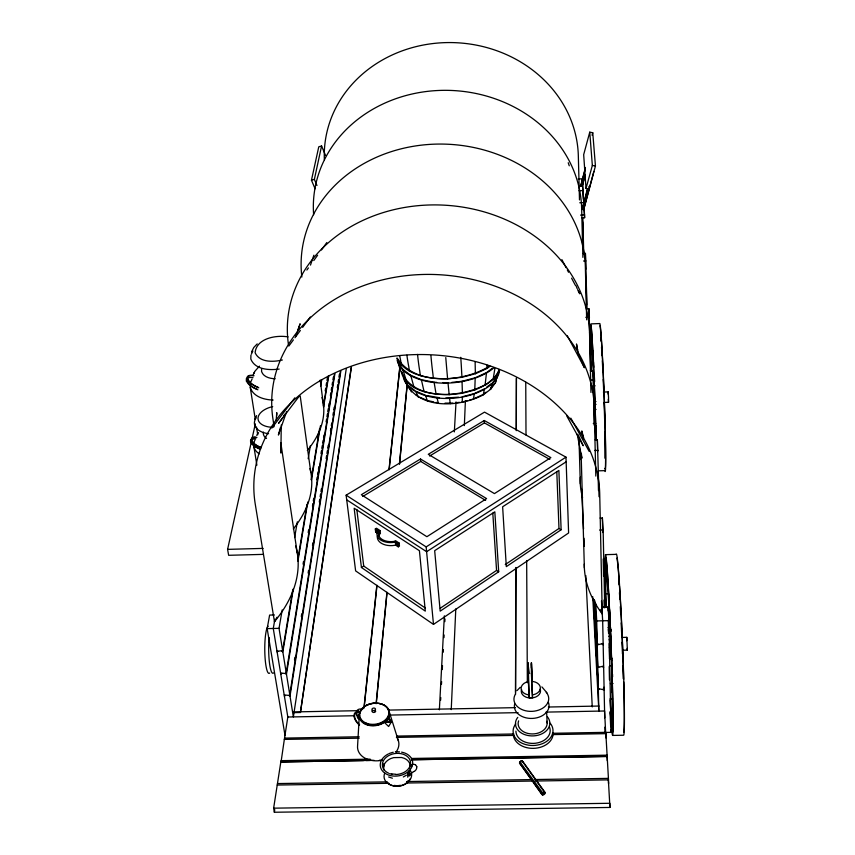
<?xml version="1.0" encoding="UTF-8"?>
<svg xmlns="http://www.w3.org/2000/svg" width="855" height="855" viewBox="0 0 855 855"><rect width="100%" height="100%" fill="white"/><g stroke="black" fill="none" stroke-linecap="round" stroke-linejoin="round"><path stroke-width="1.28" d="M515.512 694.303L515.875 567.485M516.26 429.99L516.399 377.931M515.565 692.347L515.907 568.169M516.292 430.642L516.431 378.562M531.308 668.012L531.447 663.469L532.355 681.659L531.415 662.582L531.404 673.74M388.672 719.963L388.694 717.356A15.176 10.859 -8.3 0 0 387.924 709.073M528.005 668.076L528.166 663.544L528.818 673.58M276.742 415.338L276.774 412.666L276.218 419.794M462.256 402.384L462.32 396.763L474.236 393.578L484.507 388.822L483.235 394.86C458.953 407.782 416.075 410.037 404.458 379.438L411.469 391.953M611.325 658.713L609.508 658.745L609.23 643.58L611.058 643.537M281.252 425.021L280.9 453.054L280.996 445.861M407.75 777.195L407.792 773.454M261.619 368.847L261.577 371.583C263.479 377.055 270.03 378.647 275.224 378.754M401.871 371.818C406.52 391.526 432.106 394.657 449.174 394.721L447.999 382.805L442.954 382.602M250.932 355.082L250.825 359.057C255.143 369.788 269.293 370.375 279.168 369.071M255.239 419.036L250.259 387.486L250.376 382.719L252.075 379.118M522.116 762.297L523.217 762.029L545.287 792.777L544.453 794.37L542.658 795.129L541.696 794.284L519.445 762.981L520.225 763.814M595.208 409.502L595.198 417.304L595.433 408.722M411.971 764.83L411.672 766.037M489.669 366.036C464.372 382.035 415.477 386.578 397.169 358.053L396.741 358.192C406.328 376.018 429.338 378.797 447.593 378.861L447.218 374.394A199.91 12.066 87.7 0 1 445.776 357.572M410.389 774.16L411.341 773.433M409.096 776.201L409.299 770.954M492.309 368.291L486.516 372.609L475.198 377.792L474.782 389.976C484.518 385.883 495.964 380.315 499.395 369.531M451.237 709.607L455.79 608.91M464.34 425.598L465.398 400.952M411.854 764.562L411.683 765.941M486.88 365L487.04 368.452L490.011 366.239M604.934 458.216L604.913 431.572M603.748 402.459L608.536 402.288L608.525 397.522L608.194 391.889L603.395 392.06M439.363 709.832L444.354 615.824M454.326 431.914L456.036 401.903M440.624 700.181L440.763 697.52M441.479 684.203L441.618 681.542M442.27 669.561L442.484 665.564M443.2 652.258L443.339 649.597M443.98 637.616L444.119 634.955M444.835 621.638L444.985 618.977M359.335 715.069L357.593 745.71A20.787 15.187 -8.5 0 0 382.206 760.213M410.368 773.775L410.336 775.335M409.406 772.364L409.556 770.355M409.716 768.111L409.973 764.252A13.466 10.004 -7.9 0 0 404.191 758.278L401.551 757.487L393.653 757.626L390.885 758.503A13.466 10.004 -7.9 0 0 384.152 764.68L383.585 766.85M383.874 763.568L383.692 769.895M376.104 703.708L386.941 592.269M399.456 463.592L407.194 383.991M376.318 703.099L383.403 630.114M383.671 627.463L387.016 592.953M399.52 464.244L407.386 383.297M486.516 372.609L485.116 384.782C458.088 399.285 405.088 401.423 398.334 362.531L402.876 369.435L406.649 381.961M364.177 707.299L377.002 585.258M389.132 469.833L399.862 367.682M363.952 707.919L376.777 585.899M389.057 469.181L399.937 365.737M473.531 399.36L474.236 393.578M494.874 368.569L493.239 378.68L485.437 385.06M621.97 637.435L626.811 637.328L626.779 640.737M351.234 367.201L300.415 712.504L293.917 712.621M300.415 712.504L351.309 367.821M346.232 368.997L293.372 716.907L290.016 696.141L340.846 371.017M273.632 808.167L609.861 803.283L609.936 807.451L274.359 812.25L273.632 808.167L277.234 785.05L388.993 783.298M277.234 785.05L280.835 761.912L374.073 760.341M313.005 761.41L281.06 761.944L284.341 739.404L359.207 738.175M284.341 739.404L287.825 717.014L354.365 715.742M274.359 812.25L274.765 809.664M622.504 650.228L627.346 650.121L626.811 637.328M294.483 659.9L294.9 657.271M301.313 616.476L301.73 613.847M308.142 573.053L308.548 570.424M312.481 545.415L312.898 542.786M319.31 501.992L319.717 499.363M320.133 496.734L320.55 494.094M320.967 491.465L321.373 488.836M326.14 458.569L326.546 455.939M326.963 453.31L327.38 450.671M327.786 448.041L328.202 445.412M330.479 430.941L330.896 428.302M331.302 425.672L331.719 423.043M332.958 415.145L333.375 412.516M333.792 409.887L334.198 407.247M337.308 387.507L337.714 384.878M338.131 382.249L338.548 379.62M338.965 376.98L339.371 374.351M284.191 694.923L288.894 695.425L289.77 694.677L340.44 371.359M303.065 564.161L303.493 561.521M308.195 532.537L308.623 529.897M312.46 506.181L312.887 503.552M313.315 500.912L313.742 498.283M316.735 479.837L317.162 477.197M317.59 474.568L318.017 471.928M318.445 469.299L318.872 466.659M320.999 453.481L321.427 450.852M321.854 448.212L322.282 445.583M322.709 442.943L323.137 440.314M323.564 437.675L323.992 435.035M326.129 421.868L326.557 419.228M326.984 416.599L327.412 413.959M327.839 411.319L328.256 408.69M328.683 406.05L329.111 403.421M330.393 395.512L330.821 392.883M331.248 390.243L331.676 387.604M332.103 384.974L332.531 382.335M332.958 379.706L333.386 377.066M280.579 672.96L285.346 673.516L286.222 672.757L334.519 373.753M289.77 694.677L286.468 674.232L334.904 373.742M317.526 436.894L317.975 434.265M325.221 390.895L325.659 388.266M326.097 385.637L326.535 383.008M326.973 380.379L327.422 377.75M276.902 650.591L278.014 651.243L282.631 650.57L292.699 590.121M297.732 559.886L306.934 504.696M311.092 479.719L319.631 428.462M323.35 406.125L328.384 375.901M286.222 672.757L282.845 651.916L293.34 588.796M297.935 561.179L307.768 502.013M311.487 479.655L320.454 425.747M323.511 407.333L328.758 375.773M282.631 650.57L279.029 628.34L282.193 609.936M294.622 537.603L297.326 521.817M308.174 458.697L310.429 445.551M320.604 386.375L321.726 379.791M274.882 619.277L273.269 628.478L287.857 717.206M605.96 737.908L605.864 733.654L552.501 734.605M285.046 735.578L267.166 628.617L269.614 615.076L274.444 614.959M316.981 185.492L314.373 179.358L321.576 145.959L318.765 146.804L311.455 180.223L315.121 188.795M263.308 554.371L228.648 555.301L227.59 549.37L251.317 441.982M252.172 438.102L255.314 423.877M498.818 369.702L498.358 371.786L493.624 378.893M483.235 394.86L490.695 389.207L495.419 382.816L497.108 376.157M498.957 369.403L498.786 371.946M495.419 382.816L498.551 371.487M280.301 427.853L278.409 435.045L286.617 411.629M490.695 389.207L492.395 382.88M587.364 189.083L582.148 209.389L583.666 209.678L595.443 166.03L592.75 132.739L589.758 132.162L583.676 154.659L586.006 188.474L589.084 189.062L588.903 186.454M592.077 135.24L592.75 132.739M585.408 167.473L580.673 186.187L582.148 186.465L585.258 175.115M580.673 186.187L585.141 169.782M584.147 177.84L582.148 186.465M586.006 188.474L592.344 165.432L589.758 132.162M582.148 209.389L587.802 188.902M583.666 209.678L593.84 171.46M310.493 265.093L313.849 255.218M295.883 336.079L300.116 323.778L298.096 329.645M436.103 394.187L434.105 382.26L422.659 379.951M433.367 378.316L432.887 373.838A200.722 52.721 -84.6 0 1 430.931 355.68M254.865 419.463L256.596 415.605M252.813 375.484L255.079 371.027L259.471 366.132M253.743 373.507L254.352 372.214M251.573 351.897L253.807 347.472L257.205 343.902M251.413 354.077L252.856 351.052M608.194 391.889L608.14 394.134M256.682 435.355L258.52 432.619M541.696 794.274L542.53 792.681L519.765 761.634L519.68 763.472M283.582 416.246L284.768 414.13M608.536 402.288L608.311 399.317M391.387 721.898L384.333 722.379L388.694 717.356L391.387 721.898L388.63 726.494L384.333 722.379A15.176 10.859 -8.3 0 1 365.919 724.495A15.176 10.859 -8.3 0 1 360.147 712.226M385.242 722.015L388.662 718.072L390.821 722.015L385.284 722.389M385.968 721.78L388.662 718.072M424.112 391.74L421.376 379.695L410.721 375.302L402.876 369.435M306.881 270.041L308.42 267.936M313.785 260.529L317.611 255.239M321.448 249.959L326.813 242.553M282.994 417.315L278.602 423.3L299.111 396.335M288.798 346.093L293.415 339.852M294.954 337.768L300.34 330.49M302.649 327.369L310.354 316.97M493.111 381.918L497.375 376.157M490.182 389.057L494.062 383.799M271.869 428.056L294.815 397.842M517.029 690.594L520.193 687.335M420.329 375.698L419.762 371.22A202.421 91.09 -75.9 0 1 417.561 354.398M414.066 387.55L410.721 375.302M277.138 652.002L278.014 651.243M284.405 696.205L285.281 695.5M603.972 687.196L604.122 689.857L598.318 688.628L597.816 667.488L603.619 666.045M483.866 393.834L485.971 392.242M409.417 371.22L408.786 366.742A204.997 125.279 -65.2 0 1 406.905 355.188M486.484 387.336L491.411 383.617M598.831 666.9L597.784 666.248L597.282 644.905L603.149 643.441M603.085 689.141L604.09 688.371M592.739 596.662L598.853 711.104L598.35 689.932L599.355 689.216M433.485 624.407L568.607 532.975L565.989 457.147L484.518 412.131L346.125 495.173L355.627 570.894L433.485 624.407L426.153 546.911L346.125 495.173M440.272 608.226L496.563 570.413L492.801 513.171M505.273 564.557L558.978 528.486L556.797 471.842M498.7 571.771L440.186 611.143L434.671 550.663L494.821 511.824L498.7 571.771L496.563 570.413M561.126 529.758L506.31 566.641L502.633 506.78L558.892 470.442L561.126 529.758L558.978 528.486M566.149 461.828L426.613 551.71L346.713 499.854M426.153 546.911L565.989 457.147M280.782 674.168L281.68 673.59M399.146 543.053L399.467 546.099L398.291 546.847L397.97 543.791L399.146 543.053L395.459 540.638L394.283 541.386A14.022 8.817 -6.4 0 1 378.904 531.308L380.08 530.581L376.467 528.219L375.302 528.946L375.644 531.97L377.365 533.103M361.43 567.496L354.152 508.212L419.42 550.716L425.309 611.122L361.43 567.496L363.717 566.053L356.813 509.43M378.829 535.796A14.001 8.828 -6.4 0 1 379.246 534.343L380.422 533.606L380.08 530.581M375.644 531.97L376.82 531.244M535.08 781.032L608.514 779.867L605.864 733.654M420.489 459.007L361.323 494.714L426.88 536.705L486.602 498.604L420.489 459.007L420.713 461.422L485.629 500.389M484.272 420.51L428.27 454.315L494.447 493.602L550.866 457.617L484.272 420.51L484.432 422.904L549.818 459.413M362.755 496.477L420.713 461.422M429.627 456.036L484.432 422.904M406.414 775.196L403.325 776.96M401.38 365.245L400.706 360.746A208.396 153.28 -50.9 0 1 399.691 355.637M474.44 398.526L482.819 394.636M447.593 378.861L461.978 377.301L475.455 373.742L487.04 368.452M402.342 375.377L402.449 372.844M542.53 792.681L544.325 791.922L545.287 792.777M311.455 180.223L314.373 179.358M462.117 402.053L467.054 400.728M469.534 400.065L473.243 399.082M449.174 394.721L462.395 393.279L474.782 389.976M282.374 359.998C273.354 362.114 259.599 362.691 255.121 352.752C256.35 338.227 276.261 334.818 288.103 336.902M451.835 382.388L462.042 381.277L475.198 377.792M397.97 543.791L395.32 542.059L394.144 542.316A15.251 9.597 -6.4 0 1 377.461 531.383L377.889 530.634L375.302 528.946M398.291 546.847L395.651 545.105L394.476 545.362A15.23 9.608 -6.4 0 1 377.312 536.299M445.818 397.992L458.494 397.18M452.894 403.068L445.038 403.132M455.523 402.78L459.477 402.342M578.183 178.994L582.17 178.813L582.341 181.431M578.942 190.74L582.939 190.558L583.014 193.273M579.754 202.774L583.73 202.603L582.511 184.039L583.409 199.3M580.556 215.118L584.542 214.947L584.617 217.704L581.945 217.811M583.089 253.465L585.408 253.369L587.064 308.751M583.559 261.01L585.889 260.914M586.519 308.89L588.967 308.794L590.762 370.482M585.814 317.333L589.501 317.184M590.848 323.885L599.857 323.553A73.904 1.774 87.9 0 1 604.442 403.389A73.904 1.774 87.9 0 1 604.859 470.635L598.457 470.827M591.404 370.76L590.965 350.999L593.466 350.903M591.2 363.022L593.691 362.937M590.345 370.653L592.921 370.557L593.53 379.941L595.817 476.096M590.923 380.037L593.53 379.941M595.166 385.819L592.921 385.894L593.402 392.477M593.733 401.647L595.999 401.572M596.074 404.351L593.808 404.426L593.787 409.481L596.031 409.406M593.285 423.492L595.764 423.407M595.176 439.876L597.367 439.812L599.045 496.702M594.727 450.467L598.04 450.371M600.05 518.055L602.38 517.991L603.149 529.961L604.699 606.975M599.622 530.057L603.149 529.961M227.59 549.37L263.148 548.397M605.351 554.649L616.124 554.371A90.683 2.576 87.7 0 1 622.419 641.336A90.683 2.576 87.7 0 1 623.584 735.236L612.575 735.428M606.067 607.007L605.746 593.744L608.375 593.68M601.856 607.103L608.087 606.954L608.963 620.645L611.015 732.35L606.227 732.436M267.166 628.617L279.029 628.34M595.764 603.63L596.715 620.933L608.963 620.645M607.99 627.688L610.598 627.634L610.769 630.263M611.058 629.472L608.343 629.537L608.728 633.363M608.439 629.868L611.165 629.804M608.568 631.161L611.293 631.108M608.888 636.302L610.716 636.259M609.07 639.786L610.898 639.743M609.369 647.406L611.197 647.363M609.487 651.008L611.314 650.976M609.551 654.139L611.378 654.096M609.583 656.565L611.411 656.533M609.572 658.136L611.389 658.104M612.127 658.297L609.508 658.745M609.519 665.799L612.137 665.746M610.395 683.562L613.024 683.508M528.059 673.312L529.031 696.75L529.234 697.712L532.526 697.648L531.372 673.248M609.946 698.984L612.597 698.93M293.928 711.916L358.384 710.676M388.501 710.099L515.48 707.651M548.344 707.021L598.949 706.048M357.027 715.699L359.688 715.646M388.972 715.09L518.066 712.643M546.014 712.108L604.571 710.997L605.65 732.404M610.021 700.192L610.759 710.986L613.142 710.943M284.544 738.1L359.185 736.764M396.517 736.091L513.812 733.985M552.469 733.291L605.789 732.34L605.853 733.772M396.41 737.395L513.855 735.407M281.028 760.661L370.204 759.155M411.458 758.46L607.103 755.168L607.264 760.651M379.406 760.255L382.067 760.213M411.373 759.721L607.178 756.44L519.306 757.958M315.666 761.367L363.578 760.565M366.239 760.523L370.236 760.448M411.501 759.764L516.644 758M277.458 783.575L386.898 781.865M406.916 781.545L532.366 779.578M535.027 779.536L608.429 778.381M406.285 783.03L532.676 781.053M434.105 382.26L436.638 382.356M273.119 400.055C264.302 399.787 253.294 396.816 250.259 387.486M426.731 395.523L439.523 397.735M391.804 773.935L395.534 774.245M253.646 375.527L251.541 375.292A12.729 5.098 26.2 0 0 247.298 376.724L247.266 379.214L249.575 382.345A11.703 4.692 26.2 0 0 258.776 387.807M253.924 375.815L251.872 375.591A12.109 4.852 26.2 0 0 247.832 376.948L247.8 379.321L250.002 382.303A11.147 4.467 26.2 0 0 256.329 386.513L257.986 387.187M253.016 377.686L250.953 377.45A12.216 4.906 26.2 0 0 247.747 378.038M592.344 165.432L595.443 166.03M427.735 400.632L433.72 401.871M436.114 402.374L438.508 402.865M392.402 778.21L388.63 776.981M522.02 760.694L523.217 762.029M261.224 447.721L259.108 446.898A9.971 4.275 25.3 0 1 251.573 440.646A9.971 4.275 25.3 0 1 254.961 437.065L256.917 437.439M260.497 449.27L258.37 448.448A10.025 4.307 25.3 0 1 251.466 439.192M257.109 389.175L255.442 388.491A11.243 4.51 26.2 0 1 249.051 384.248L246.571 379.919M419.826 397.319L426.602 400.161M415.37 764.776L414.322 764.402A2.736 1.913 4.3 0 0 412.634 764.434M520.417 761.858L520.77 760.64L522.255 761.174L544.325 791.922M598.308 644.136L597.25 643.462L596.715 620.933M288.894 695.425L290.016 696.141M285.346 673.516L286.468 674.232M281.723 651.168L282.845 651.916M363.717 566.053L425.416 608.087M602.615 666.815L603.651 667.552M602.123 644.05L603.17 644.809M408.615 385.808L414.739 390.446M415.829 394.668L418.694 396.838M541.899 686.896L546.911 692.785M415.829 765.075L416.791 766.7M255.934 438.668L254.459 438.775A9.576 4.115 25.3 0 0 251.167 440.122M475.455 373.742L475.262 369.242A200.936 68.881 72.3 0 0 475.081 361.59M520.417 764.049L532.024 780.262M533.541 782.378L542.658 795.129M376.574 531.66L375.666 531.34L376.585 532.334L376.446 530.613L377.279 531.789M408.754 386.781L410.058 388.779M570.83 418.138L589.191 451.44M566.79 416.011L583.217 445.744L578.023 434.607M567.293 335.737L584.435 367.736L579.327 356.097M577.649 289.749L579.754 293.735M561.885 259.621L566.128 267.733M567.293 269.902L568.532 272.264M571.589 278.164L575.34 285.271M578.429 291.181L579.669 293.554M418.245 397.094L415.765 391.216L425.448 395.256L427.415 400.942M321.576 145.959L325.584 155.535M575.96 285.656L577.232 288.723M608.514 782.485L608.589 783.896M627.346 650.121L627.132 648.4M461.978 377.301L461.689 372.812A199.985 29.059 80.2 0 0 460.76 357.305M568.233 162.739L569.259 165.795M462.395 393.279L462.042 381.277M389.196 711.67L398.473 741.039M583.655 437.899L581.795 430.941L583.302 438.797M437.001 397.628L438.337 403.207M408.059 773.273L408.551 775.389M577.2 434.158L581.87 458.216L581.325 453.3M532.526 697.648L531.564 680.238M578.675 355.691L576.473 343.977L577.617 350.09M277.052 617.225A242.628 147.691 -15.7 0 1 274.466 621.67L255.26 504.161A173.148 136.64 4.3 0 1 414.173 354.633A173.148 136.64 4.3 0 1 599.718 494.008L602.262 613.911A253.176 158.72 6.7 0 1 600.114 609.508M253.946 446.919L256.874 465.195M256.489 426.912L257.729 434.8M274.113 426.698L272.927 418.822A161.445 131.937 4.2 0 1 421.568 274.519A161.445 131.937 4.2 0 1 594.278 408.038M280.814 442.751L297.262 553.067M300.212 395.983L310.803 472.355M407.162 383.275L407.525 385.894M595.807 440.432L593.947 383.393L594.043 386.332M320.198 380.08L323.639 406.553M449.591 398.152L450.232 403.699M378.904 531.308L379.246 534.343M395.32 542.059L395.651 545.105M610.288 629.643L608.963 616.925L610 629.312M610.759 710.986L612.02 721.47C612.49 670.416 610.78 618.838 605.885 568.094L605.746 593.744M600.734 337.65L601.044 341.198M618.603 581.24L618.913 584.959M619.437 592.643L619.864 599.077M583.976 206.301L584.542 214.947M583.88 206.568L584.617 217.704M601.503 347.173L602.048 355.648M610.63 725.948L610.043 711.649M610.865 729.796L611.015 732.35M608.621 593.744L609.155 602.871M609.54 609.401L610.075 618.528M601.482 600.83L602.668 620.794L604.72 717.837M593.295 358.095L593.819 367.244M594.353 376.403L594.653 381.629M608.365 779.92L609.936 807.451M620.303 606.644L620.698 614.114M594.92 600.894L597.282 644.905M594.161 599.558L597.816 667.488M593.509 599.355L598.318 688.628M593.466 599.28L598.35 689.932M602.315 360.735L602.893 372.096M579.134 439.598L579.273 442.259M579.53 447.593L580.117 459.595M581.56 488.91L583.527 528.903M583.986 538.233L584.371 546.227M585.814 575.554L592.248 706.903L592.226 706.177M546.623 711.841L547.157 723.052M409.406 770.761L409.513 772.973M621.158 622.921L621.628 633.202M603.213 379.502L603.78 393.492M528.839 673.548L528.134 662.657L529.234 697.712M594.161 386L591.233 335.085L590.965 350.999M622.023 642.223L622.461 653.968M612.522 674.21L612.597 676.861M604.122 402.62L604.624 419.153M622.878 665.703L623.252 678.752M579.027 439.908L580.31 483.887M581.122 453.492L584.371 567.902M582.843 218.132L583.741 253.935M582.672 221.83L583.27 245.599M582.896 257.387L581.646 208.246A134.235 118.471 4 0 0 441.511 90.374A134.235 118.471 4 0 0 313.635 214.744M579.487 199.931L578.333 155.888A127.106 114.356 3.8 0 0 447.357 42.579A127.106 114.356 3.8 0 0 324.366 159.778M588.967 308.794L589.181 318.081M589.533 332.67L590.944 392.424M585.408 253.369L585.803 269.24M586.092 281.145L586.68 304.968M586.669 319.845L585.354 266.878A142.229 122.799 4.1 0 0 434.404 144.164A142.229 122.799 4.1 0 0 301.858 277.041M592.921 370.557L593.413 391.857M593.808 409.15L594.172 425.127M602.38 517.991L602.679 532.537M603.213 558.999L603.566 576.195M604.047 599.996L604.207 607.937M604.913 727.145L605.019 732.457M597.367 439.812L597.624 451.825M598.062 471.853L598.468 490.546M608.087 606.954L608.162 610.93M608.333 620.206L608.578 633.459M609.198 666.59L609.444 679.843M608.493 779.888L608.546 782.571M596.181 426.677L596.363 437.012M596.085 425.865L596.341 440.079M608.279 586.092L608.311 588.529M612.041 674.349L612.233 692.668L611.902 674.029M611.731 658.329L611.753 660.936M525.75 382.249L526.007 435.035M526.669 560.549L527.343 682.771M407.856 781A11.842 8.849 -7.9 0 1 406.585 782.293M400.364 785.296A11.842 8.849 -7.9 0 1 398.312 785.606M396.25 785.638A11.842 8.849 -7.9 0 1 394.241 785.392M410.015 778.969A12.718 9.501 -7.9 0 1 398.89 786.205A12.718 9.501 -7.9 0 1 386.631 781.662M410.165 770.184A13.872 10.367 -7.9 0 1 398.836 785.969A13.872 10.367 -7.9 0 1 384.771 773.091A16.298 12.077 -7.9 0 1 388.341 753.96M401.572 752.133A16.298 12.077 -7.9 0 1 410.218 769.575A16.298 12.077 -7.9 0 1 384.793 773.102M389.26 753.533A16.298 12.077 -7.9 0 1 393.247 752.272M395.331 751.93A16.298 12.077 -7.9 0 1 399.531 751.855M388.64 773.209A14.193 10.517 -7.9 0 1 388.095 755.948A14.193 10.517 -7.9 0 1 410.026 760.116A14.193 10.517 -7.9 0 1 395.619 774.534M391.964 774.224A14.193 10.517 -7.9 0 1 389.698 773.625M411.351 773.444A8.529 5.942 4.1 0 1 411.757 772.984M412.206 772.567A8.529 5.942 4.1 0 1 413.275 771.83M413.564 771.67A8.529 5.942 4.1 0 1 414.173 771.381M416.748 766.7A8.689 6.081 4.4 0 1 414.525 771.285M549.541 727.252A17.143 12.515 -1.6 0 1 535.401 743.252A17.143 12.515 -1.6 0 1 515.918 731.1M546.901 721.225A14.514 10.538 -1.7 0 1 532.109 733.943A14.514 10.538 -1.7 0 1 518.622 720.861M547.414 716.821A17.196 12.494 -1.7 0 1 543.823 732.767A17.196 12.494 -1.7 0 1 521.657 733.184A17.196 12.494 -1.7 0 1 517.756 717.377M540.178 689.162A9.629 6.84 -1.9 0 1 530.955 698.001A9.629 6.84 -1.9 0 1 521.603 689.536M553.132 733.291A19.932 14.578 -1.6 0 1 533.338 748.36A19.932 14.578 -1.6 0 1 513.289 734.007M533.178 681.52A9.64 6.84 -1.9 0 1 540.381 687.976A9.64 6.84 -1.9 0 1 533.296 694.741M528.283 694.837A9.64 6.84 -1.9 0 1 521.101 688.371A9.64 6.84 -1.9 0 1 528.208 681.627M548.386 702.35A17.335 12.44 -1.8 0 1 532.569 718.414A17.335 12.44 -1.8 0 1 514.646 704.06M546.27 692.358A17.389 12.419 -1.8 0 1 532.195 711.349A17.389 12.419 -1.8 0 1 515.586 693.929M550.182 723.223A19.954 14.567 -1.6 0 1 546.024 741.819A19.954 14.567 -1.6 0 1 520.3 742.3A19.954 14.567 -1.6 0 1 515.789 723.854M397.276 738.271A20.787 15.187 -8.5 0 1 396.175 751.844M360.639 711.317A15.176 10.859 -8.3 0 1 361.932 709.575M388.662 711.403A14.685 10.506 -8.3 0 1 380.742 723.533A14.685 10.506 -8.3 0 1 363.247 722.144M361.163 719.974A14.685 10.506 -8.3 0 1 359.976 717.431M362.285 709.372A14.685 10.506 -8.3 0 1 363.899 707.844M385.658 706.219A15.176 10.859 -8.3 0 1 381.351 723.373A15.176 10.859 -8.3 0 1 359.677 717.965A15.176 10.859 -8.3 0 1 374.063 703.323M379.203 703.547A15.176 10.859 -8.3 0 1 384.761 705.61M375.687 711.146A1.774 1.261 -8.3 0 1 373.806 712.461A1.774 1.261 -8.3 0 1 372.171 711.21M375.302 711.05A1.774 1.261 -8.3 0 1 374.992 711.317M372.256 711.104A1.774 1.261 -8.3 0 1 372.107 710.804M388.704 711.777A14.685 10.506 -8.3 0 1 380.785 723.896A14.685 10.506 -8.3 0 1 363.3 722.507M361.216 720.338A14.685 10.506 -8.3 0 1 360.03 717.794M358.32 718.734A10.997 6.06 42.9 0 1 357.187 716.704M356.503 714.727A10.997 6.06 42.9 0 1 356.3 712.91M356.588 711.349A10.997 6.06 42.9 0 1 362.007 709.126M358.758 718.67A10.313 5.686 42.9 0 1 357.134 711.745M359.592 724.805A10.324 5.675 43 0 1 354.569 715.774A10.324 5.675 43 0 1 359.912 712.258M359.357 725.104A11.019 6.06 43 0 1 354.002 715.475A11.019 6.06 43 0 1 359.709 711.713M288.392 344.202A151.228 127.299 4.2 0 1 428.002 205.029A151.228 127.299 4.2 0 1 589.533 332.98M309.948 468.615A153.569 90.267 -12 0 1 293.297 528.924M321.95 397.575A144.185 80.317 -10.7 0 1 307.319 450.489M582.586 497.482A158.667 95.065 3 0 1 580.385 477.143M295.648 546.024A164.395 102.087 -13.8 0 1 274.466 621.67M602.262 613.911A169.835 108.147 4.4 0 1 584.286 564.054M599.932 325.787A71.66 1.721 87.9 0 1 604.367 403.207A71.66 1.721 87.9 0 1 604.784 468.412M591.222 370.536A71.628 1.347 87.9 0 1 591.019 363.001M596.042 439.791A71.628 1.347 87.9 0 0 592.184 340.258A71.628 1.347 87.9 0 0 590.805 354.237A73.872 1.389 87.9 0 1 592.088 337.543A73.872 1.389 87.9 0 1 596.106 440.004M591.19 371.049A73.872 1.389 87.9 0 1 590.976 363.215M616.925 558.058A87.926 2.501 87.7 0 1 619.309 583.495M619.48 585.996A87.926 2.501 87.7 0 1 623.658 679.351M623.733 681.948A87.926 2.501 87.7 0 1 623.68 732.201M605.821 607.413A87.883 1.945 87.8 0 1 607.05 568.885A87.883 1.945 87.8 0 1 612.618 695.286A87.883 1.945 87.8 0 1 610.427 712.108M605.768 607.595A90.641 2.009 87.8 0 1 606.986 566.448A90.641 2.009 87.8 0 1 612.757 697.723A90.641 2.009 87.8 0 1 610.385 712.803M247.287 377.792A12.804 5.141 26.2 0 0 246.368 378.626L246.336 381.138L248.645 384.29A11.767 4.724 26.2 0 0 257.9 389.784M273.076 427.297A18.618 10.495 -8.6 0 1 258.007 418.555A18.618 10.495 -8.6 0 1 272.702 406.595M268.588 433.72A22.882 12.953 -8.6 0 1 256.105 417.924M266.546 438.423A15.582 8.903 -8.6 0 1 263.404 432.106M259.257 453.845A26.783 15.433 -8.7 0 1 255.111 439.769M252.642 438.711A10.025 4.307 25.3 0 1 254.192 438.54M260.519 449.035A9.576 4.115 25.3 0 1 250.943 441.084M261.256 447.475A9.491 4.072 25.3 0 1 252.321 441.34A9.491 4.072 25.3 0 1 255.228 437.311M269.699 673.024A23.684 4.072 89.6 0 1 264.847 653.444A23.684 4.072 89.6 0 1 268.075 626.266M273.557 672.938A23.684 4.019 89.5 0 1 269.496 663.106A23.684 4.019 89.5 0 1 269.133 637.627M499.544 370.301A48.414 26.794 -4.5 0 1 451.803 398.312A48.414 26.794 -4.5 0 1 403.122 376.082M493.934 367.789A53.256 29.017 -4.5 0 1 437.29 382.848A53.256 29.017 -4.5 0 1 397.137 360.147M517.542 758.129L518.472 757.669L517.542 758.086M395.705 544.336L396.635 545.501L396.613 543.78L397.297 545.052L395.705 544.336M543 793.697L543.94 793.205L543 793.675M366.154 723.106A14.685 10.506 -8.3 0 0 388.833 713.401A14.685 10.506 -8.3 0 0 367.768 704.744A14.685 10.506 -8.3 0 0 366.154 723.106M372.716 710.452A1.774 1.261 -8.3 0 0 375.463 709.297A1.774 1.261 -8.3 0 0 372.93 708.239A1.774 1.261 -8.3 0 0 372.716 710.452M365.919 723.704A15.187 10.859 -8.3 0 0 389.356 713.658A15.187 10.859 -8.3 0 0 367.575 704.723A15.187 10.859 -8.3 0 0 365.919 723.704"/></g></svg>
